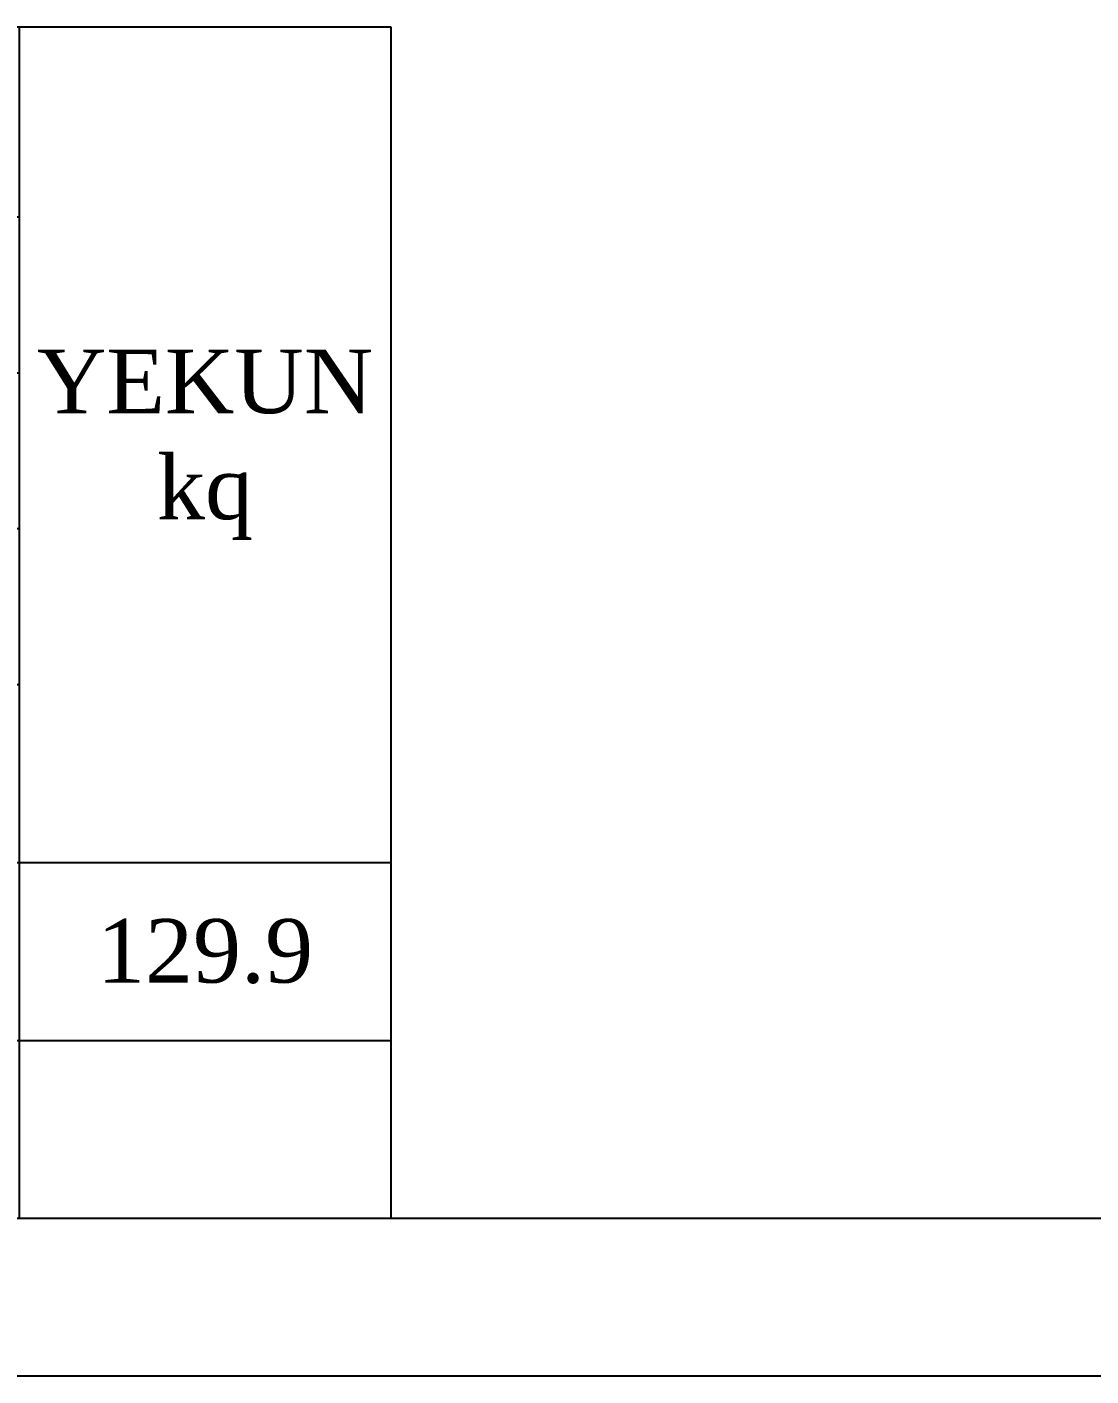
# Model space of a CAD drawing. Header units: millimetres. Extents: x 204354 to 3006910, y 96817 to 586751.
# Drawn here: x 233720 to 239285, y 96817 to 103871 of the extents above; entities that cross this region are included whole.
import ezdxf

# ---------------------------------------------------------------- set-up
doc = ezdxf.new("R2010")
doc.units = ezdxf.units.MM
doc.linetypes.add('0', pattern=[0])
doc.layers.add('KON cedvel', color=7, linetype='0', lineweight=15)
doc.styles.get("Standard").update_dxf_attribs({"font": 'arial.ttf'})
doc.styles.add('Times New  Roman', font='times.ttf')

# ---------------------------------------------------------------- blocks, each defined once
blk = doc.blocks.new('*T50')
at = {"layer": 'KON cedvel', "color": 0, "linetype": 'ByBlock', "lineweight": -2, "ltscale": 8, "transparency": 16777216}
for p, q in [((0, 0), (27969.7, 0)), ((0, 0), (0, -6229.2)), ((5401.8, 0), (5401.8, -6229.2)), ((26026.4, 0), (26026.4, -6229.2)), ((27969.7, 0), (27969.7, -6229.2)), ((5401.8, -992.4), (26026.4, -992.4)), ((5401.8, -1807.6), (26026.4, -1807.6)), ((9022.5, -1807.6), (9022.5, -2622.7)), ((5401.8, -2622.7), (26026.4, -2622.7)), ((5401.8, -3437.9), (26026.4, -3437.9)), ((7079.1, -3437.9), (7079.1, -6229.2)), ((9022.5, -3437.9), (9022.5, -6229.2)), ((10699.8, -3437.9), (10699.8, -6229.2)), ((12359.5, -3437.9), (12359.5, -6229.2)), ((14054.4, -3437.9), (14054.4, -6229.2)), ((15731.7, -3437.9), (15731.7, -6229.2)), ((17409, -3437.9), (17409, -6229.2)), ((19086.3, -3437.9), (19086.3, -6229.2)), ((20763.6, -3437.9), (20763.6, -6229.2)), ((22440.9, -3437.9), (22440.9, -6229.2)), ((24118.2, -3437.9), (24118.2, -6229.2)), ((0, -4368.6), (27969.7, -4368.6)), ((0, -5298.9), (27969.7, -5298.9)), ((0, -6229.2), (27969.7, -6229.2))]:
    blk.add_line(p, q, dxfattribs=at)
at = {"layer": 'KON cedvel', "color": 0, "lineweight": 15, "ltscale": 8, "transparency": 16777216, "attachment_point": 5, "style": 'Times New  Roman'}
for s, insert, char_height, width in [('ARMATUR MƏMULATLARI', (15714.1, -496.2), 332.547, 20611.248), ('ARMATURUN SINFI', (15714.1, -1400), 332.547, 20611.248), ('YEKUN                  kq', (26998, -2184.3), 332.547, 1930.035), ('{\\fTimes New Roman|b0|i0|c238|p18;A-l ( A-240 )}', (7212.1, -2215.1), 332.547, 3607.334), ('ELEMENTIN   MARKASI', (2700.9, -2184.3), 332.547, 5388.521), ('{\\fTimes New Roman|b0|i0|c238|p18;A}500C', (17524.4, -2215.1), 332.547, 16990.612), ('ГОСТ {\\fTimes New Roman|b0|i0|c238|p18;34028}-20{\\fTimes New Roman|b0|i0|c238|p18;1}6', (15714.1, -3030.3), 332.547, 20611.248), ('CƏ{\\fTimes New Roman|b0|i0|c238|p18;Mİ}', (25072.3, -3903.2), 332.547, 1894.919), ('{\\fTimes New Roman|b0|i0|c238|p18;%%C}8', (6240.5, -3903.2), 332.547, 1663.997), ('{\\fTimes New Roman|b0|i0|c238|p18;Cəmi}', (8050.8, -3903.2), 332.547, 1930.035), ('{\\fTimes New Roman|b0|i0|c238|p18;%%C}10', (9861.1, -3903.2), 332.547, 1663.997), ('{\\fTimes New Roman|b0|i0|c238|p18;%%C}12', (11529.6, -3903.2), 332.547, 1646.44), ('{\\fTimes New Roman|b0|i0|c238|p18;%%C1}4', (13206.9, -3903.2), 332.547, 1681.555), ('{\\fTimes New Roman|b0|i0|c238|p18;%%C1}6', (14893, -3903.2), 332.547, 1663.997), ('{\\fTimes New Roman|b0|i0|c238|p18;%%C}18', (16570.3, -3903.2), 332.547, 1663.997), ('{\\fTimes New Roman|b0|i0|c238|p18;%%C2}0', (18247.6, -3903.2), 332.547, 1663.997), ('{\\fTimes New Roman|b0|i0|c238|p18;%%C2}2', (19924.9, -3903.2), 332.547, 1663.997), ('{\\fTimes New Roman|b0|i0|c238|p18;%%C2}5', (21602.2, -3903.2), 332.547, 1663.997), ('{\\fTimes New Roman|b0|i0|c238|p18;%%C}28', (23279.5, -3903.2), 332.547, 1663.997), ('3.9', (6240.5, -4833.8), 332.55, 1666.873), ('{\\C1;3.9}', (8050.8, -4833.8), 332.55, 1932.911), ('104.8', (9861.1, -4833.8), 292.64, 1663.997), ('21.1', (11529.6, -4833.8), 292.64, 1646.44), ('{\\C1;125.9}', (25072.3, -4833.8), 332.547, 1894.919), ('{\\C1;129.9}', (26998, -4833.8), 332.547, 1930.035), ('{\\fTimes New Roman|b0|i0|c238|p18;\\C1;-}', (13206.9, -4833.8), 292.641, 1681.555), ('{\\fTimes New Roman|b0|i0|c238|p18;\\C1;-}', (14893, -4833.8), 292.641, 1663.997), ('{\\fTimes New Roman|b0|i0|c238|p18;\\C1;-}', (16570.3, -4833.8), 292.641, 1663.997), ('{\\fTimes New Roman|b0|i0|c238|p18;\\C1;-}', (18247.6, -4833.8), 292.641, 1663.997), ('{\\fTimes New Roman|b0|i0|c238|p18;\\C1;-}', (19924.9, -4833.8), 292.641, 1663.997), ('{\\fTimes New Roman|b0|i0|c238|p18;\\C1;-}', (21602.2, -4833.8), 292.641, 1663.997), ('{\\fTimes New Roman|b0|i0|c238|p18;\\C1;-}', (23279.5, -4833.8), 292.641, 1663.997)]:
    blk.add_mtext(s, dxfattribs=dict(at, insert=insert, char_height=char_height, width=width))
at = {"layer": 'KON cedvel', "color": 0, "lineweight": 15, "ltscale": 8, "transparency": 16777216, "insert": (2700.9, -4833.8), "char_height": 332.547, "width": 5388.521, "attachment_point": 5}
blk.add_mtext('{\\fArial Narrow|b0|i0|c204|p34;\\C256;Bt - 1}', dxfattribs=at)

msp = doc.modelspace()

# ---------------------------------------------------------------- linework, layer by layer
at = {"color": 0, "lineweight": 25, "ltscale": 15}
msp.add_line((207652.812, 97641.585), (269826.022, 97641.585), dxfattribs=at)
at = {"color": 0, "lineweight": 25}
msp.add_line((270650.62, 96816.986), (204354.42, 96816.986), dxfattribs=at)

# ---------------------------------------------------------------- block references
msp.add_blockref('*T50', (207653.114, 103870.779))

doc.saveas('drawing.dxf')
